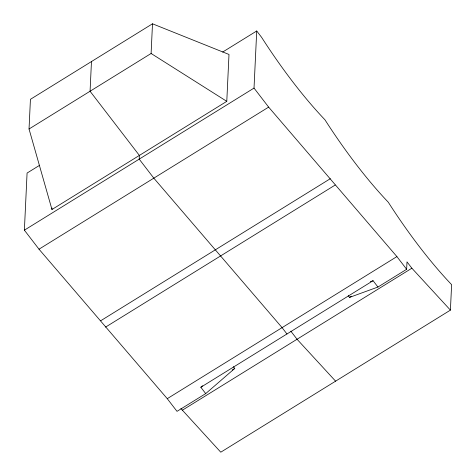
<?xml version="1.0" encoding="UTF-8"?>
<svg xmlns="http://www.w3.org/2000/svg" width="476" height="476" viewBox="0 0 476 476"><rect width="100%" height="100%" fill="white"/><g stroke="black" fill="none" stroke-linecap="round" stroke-linejoin="round"><path stroke-width="0.71" d="M29.036 129.002L30.434 99.317L152.499 23.8L228.998 54.46L226.784 101.346L51.967 209.505L29.036 129.002L151.1 53.485L152.499 23.8M233.436 366.698L234.763 368.43L205.709 393.598L177.007 411.359L167.26 398.674L39.002 249.192L24.383 230.17L27.078 173.056L39.692 165.249M51.967 209.505L52.039 208.036M91.469 61.559L90.065 91.243L139.379 155.426L139.2 159.133L153.819 178.155L282.084 327.637L286.957 333.979M348.259 295.661L349.586 297.387L377.944 287.04L406.647 269.285L396.901 256.6L268.642 107.118L254.023 88.09L256.719 30.982L222.649 52.057M406.647 269.285L406.998 261.871L411.871 268.214L450.415 310.126L220.775 452.2L180.898 408.557M450.415 310.126L451.617 284.654A184.343 48.617 58.3 0 1 388.273 202.211A184.343 48.617 58.3 0 1 324.93 119.768A184.343 48.617 58.3 0 1 261.592 37.324L256.719 30.982M205.709 393.598L200.836 387.256L202.514 385.804M24.383 230.17L254.023 88.09M39.002 249.192L268.642 107.118M100.692 320.764L330.332 178.69M105.565 327.107L335.205 185.027M167.26 398.674L396.901 256.6M200.836 387.256L373.071 280.703L377.944 287.04M232.24 369.989L234.763 368.43M349.586 297.387L351.478 296.221M182.231 410.288L411.871 268.214M370.304 281.709L373.071 280.703M151.1 53.485L226.784 101.346M335.598 381.163L297.048 339.251L290.848 331.177"/></g></svg>
